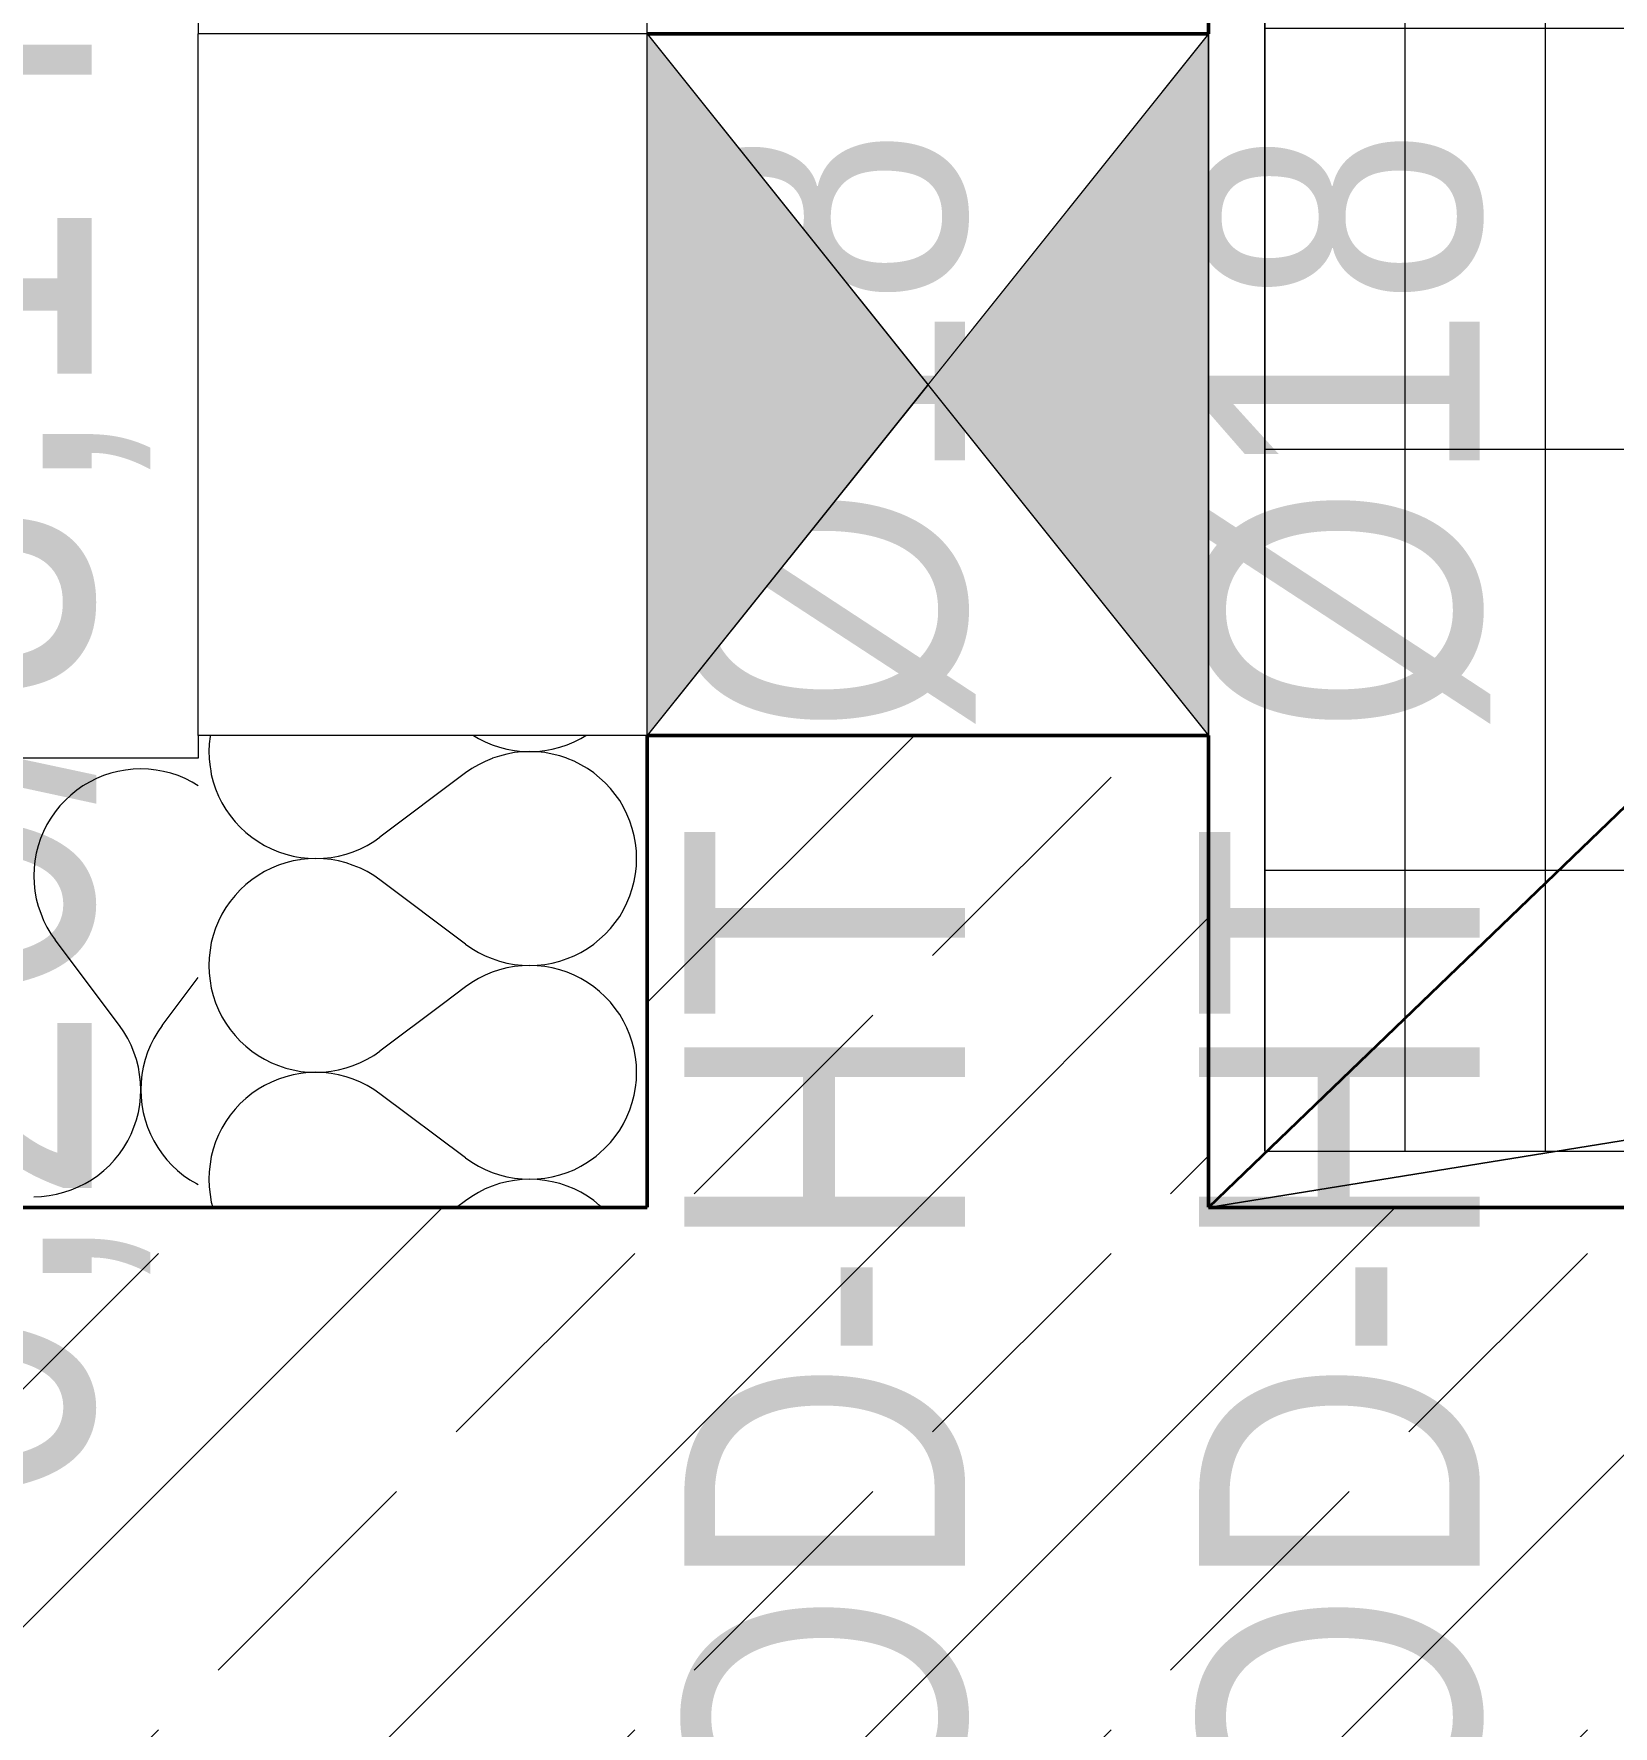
# Model space of a CAD drawing. Header units: centimetres. Extents: x 52.8 to 69.4, y 16.8 to 58.2.
# Drawn here: x 66.113 to 67.238, y 36.369 to 37.575 of the extents above; entities that cross this region are included whole.
import ezdxf
from ezdxf.xclip import XClip

# ---------------------------------------------------------------- set-up
doc = ezdxf.new("R2010")
doc.units = ezdxf.units.CM
doc.header["$MEASUREMENT"] = 0
doc.header["$XCLIPFRAME"] = 0
doc.set_wipeout_variables(frame=1)
for name, pattern in [('ML1_Strichlinie Eng Konstruktion', [0.225, 0.075, -0.15]), ('Strichlinie', [0.4, 0.3, -0.1]), ('Wipeout_Contour', [100, 0, -100])]:
    doc.linetypes.add(name, pattern=pattern)
for name, color, linetype in [('-2._Grundriss 2.UG_7_Bodenbelag.gfb', 7, 'Continuous'), ('-2._Grundriss 2.UG_7_Decken.gfb', 7, 'Continuous'), ('-2._Grundriss 2.UG_7_Durchbrüche.gfb', 7, 'Continuous'), ('-2._Grundriss 2.UG_7_Fassade.gfb', 7, 'Continuous'), ('-2._Grundriss 2.UG_7_Neubau_Wände massiv.gfb', 7, 'Continuous'), ('-2._Grundriss 2.UG_7_Unterdecken.gfb', 7, 'Continuous'), ('-2._Grundriss 2.UG_7_Wände massiv.gfb', 7, 'Continuous')]:
    doc.layers.add(name, color=color, linetype=linetype)
doc.styles.add('ERSTELLTER_STIL_3', font='')
doc.styles.get('ERSTELLTER_STIL_3').set_extended_font_data('Arial Narrow')
pattern_1 = [(45, (42.56998, 4.75838), (-0.1697056, 0.1697056), []), (45, (42.48513, 4.84323), (-0.1697056, 0.1697056), [0.18, -0.06])]

# ---------------------------------------------------------------- blocks, each defined once
blk = doc.blocks.new('*X302')
at = {"layer": '-2._Grundriss 2.UG_7_Fassade.gfb', "color": 8, "linetype": 'Continuous', "lineweight": 13, "ltscale": 10}
for p, q in [((66.1624, 37.046), (66.1574, 37.0439)), ((66.1676, 37.0477), (66.1624, 37.046)), ((66.1728, 37.049), (66.1676, 37.0477)), ((66.1782, 37.05), (66.1728, 37.049)), ((66.1836, 37.0506), (66.1782, 37.05)), ((66.189, 37.0508), (66.1836, 37.0506)), ((66.1945, 37.0506), (66.189, 37.0508)), ((66.1999, 37.05), (66.1945, 37.0506)), ((66.2052, 37.049), (66.1999, 37.05)), ((66.2105, 37.0477), (66.2052, 37.049)), ((66.2157, 37.046), (66.2105, 37.0477)), ((66.2207, 37.0439), (66.2157, 37.046)), ((66.1434, 37.0356), (66.1391, 37.0321)), ((66.1478, 37.0387), (66.1434, 37.0356)), ((66.1525, 37.0414), (66.1478, 37.0387)), ((66.1574, 37.0439), (66.1525, 37.0414)), ((66.2256, 37.0414), (66.2207, 37.0439)), ((66.23, 37.0388), (66.2256, 37.0414)), ((66.1314, 37.0244), (66.128, 37.0202)), ((66.1351, 37.0284), (66.1314, 37.0244)), ((66.1391, 37.0321), (66.1351, 37.0284)), ((66.1221, 37.0111), (66.1197, 37.0062)), ((66.1249, 37.0157), (66.1221, 37.0111)), ((66.128, 37.0202), (66.1249, 37.0157)), ((66.1176, 37.0012), (66.1159, 36.996)), ((66.1197, 37.0062), (66.1176, 37.0012)), ((66.1136, 36.9854), (66.113, 36.98)), ((66.1146, 36.9907), (66.1136, 36.9854)), ((66.1159, 36.996), (66.1146, 36.9907)), ((66.113, 36.98), (66.1128, 36.9745)), ((66.1128, 36.9745), (66.113, 36.9691)), ((66.113, 36.9691), (66.1136, 36.9637)), ((66.1136, 36.9637), (66.1146, 36.9583)), ((66.1146, 36.9583), (66.1159, 36.953)), ((66.1159, 36.953), (66.1177, 36.9479)), ((66.1177, 36.9479), (66.1197, 36.9429)), ((66.1197, 36.9429), (66.1222, 36.938)), ((66.1222, 36.938), (66.125, 36.9333)), ((66.125, 36.9333), (66.1281, 36.9289)), ((66.1738, 36.8679), (66.1281, 36.9289)), ((66.2043, 36.8679), (66.23, 36.9022)), ((66.1769, 36.8634), (66.1738, 36.8679)), ((66.2043, 36.8679), (66.2012, 36.8634)), ((66.1797, 36.8588), (66.1769, 36.8634)), ((66.1821, 36.8539), (66.1797, 36.8588)), ((66.1842, 36.8489), (66.1821, 36.8539)), ((66.1959, 36.8539), (66.1939, 36.8489)), ((66.1984, 36.8588), (66.1959, 36.8539)), ((66.2012, 36.8634), (66.1984, 36.8588)), ((66.1859, 36.8437), (66.1842, 36.8489)), ((66.1873, 36.8384), (66.1859, 36.8437)), ((66.1921, 36.8437), (66.1908, 36.8384)), ((66.1939, 36.8489), (66.1921, 36.8437)), ((66.1882, 36.8331), (66.1873, 36.8384)), ((66.1888, 36.8277), (66.1882, 36.8331)), ((66.189, 36.8222), (66.1888, 36.8277)), ((66.1892, 36.8277), (66.189, 36.8222)), ((66.1898, 36.8331), (66.1892, 36.8277)), ((66.1908, 36.8384), (66.1898, 36.8331)), ((66.1883, 36.8114), (66.1888, 36.8168)), ((66.1888, 36.8168), (66.189, 36.8222)), ((66.189, 36.8222), (66.1892, 36.8168)), ((66.1892, 36.8168), (66.1898, 36.8114)), ((66.186, 36.8008), (66.1873, 36.806)), ((66.1873, 36.806), (66.1883, 36.8114)), ((66.1898, 36.8114), (66.1908, 36.806)), ((66.1908, 36.806), (66.1921, 36.8008)), ((66.1822, 36.7906), (66.1842, 36.7956)), ((66.1842, 36.7956), (66.186, 36.8008)), ((66.1921, 36.8008), (66.1938, 36.7956)), ((66.1938, 36.7956), (66.1959, 36.7906)), ((66.1738, 36.7766), (66.1769, 36.781)), ((66.1769, 36.781), (66.1797, 36.7857)), ((66.1797, 36.7857), (66.1822, 36.7906)), ((66.1959, 36.7906), (66.1983, 36.7857)), ((66.1983, 36.7857), (66.2011, 36.781)), ((66.2011, 36.781), (66.2042, 36.7766)), ((66.1627, 36.7646), (66.1667, 36.7683)), ((66.1667, 36.7683), (66.1704, 36.7723)), ((66.1704, 36.7723), (66.1738, 36.7766)), ((66.2042, 36.7766), (66.2076, 36.7723)), ((66.2076, 36.7723), (66.2113, 36.7683)), ((66.2113, 36.7683), (66.2153, 36.7646)), ((66.1445, 36.7529), (66.1494, 36.7553)), ((66.1494, 36.7553), (66.154, 36.7581)), ((66.154, 36.7581), (66.1585, 36.7612)), ((66.1585, 36.7612), (66.1627, 36.7646)), ((66.2153, 36.7646), (66.2195, 36.7612)), ((66.2195, 36.7612), (66.224, 36.7581)), ((66.224, 36.7581), (66.2287, 36.7553)), ((66.2287, 36.7553), (66.23, 36.7547)), ((66.1128, 36.746), (66.1183, 36.7462)), ((66.1183, 36.7462), (66.1237, 36.7468)), ((66.1237, 36.7468), (66.129, 36.7477)), ((66.129, 36.7477), (66.1343, 36.7491)), ((66.1343, 36.7491), (66.1395, 36.7508)), ((66.1395, 36.7508), (66.1445, 36.7529))]:
    blk.add_line(p, q, dxfattribs=at)
blk = doc.blocks.new('*X311')
at = {"layer": '-2._Grundriss 2.UG_7_Fassade.gfb', "color": 8, "linetype": 'Continuous', "lineweight": 13, "ltscale": 10}
for p, q in [((66.2389, 37.0495), (66.2393, 37.0469)), ((66.2393, 37.0469), (66.2407, 37.0417)), ((66.2407, 37.0417), (66.2424, 37.0365)), ((66.2424, 37.0365), (66.2445, 37.0315)), ((66.2445, 37.0315), (66.2469, 37.0266)), ((66.2469, 37.0266), (66.2497, 37.0219)), ((66.2497, 37.0219), (66.2528, 37.0175)), ((66.2528, 37.0175), (66.2562, 37.0132)), ((66.2562, 37.0132), (66.2599, 37.0092)), ((66.2599, 37.0092), (66.2639, 37.0055)), ((66.2639, 37.0055), (66.2682, 37.0021)), ((66.2682, 37.0021), (66.2726, 36.999)), ((66.2726, 36.999), (66.2773, 36.9963)), ((66.2773, 36.9963), (66.2822, 36.9938)), ((66.2822, 36.9938), (66.2872, 36.9917)), ((66.2872, 36.9917), (66.2924, 36.99)), ((66.2924, 36.99), (66.2976, 36.9887)), ((66.2976, 36.9852), (66.2924, 36.9839)), ((66.2976, 36.9887), (66.3001, 36.9882)), ((66.3023, 36.9861), (66.2976, 36.9852)), ((66.2726, 36.9749), (66.2682, 36.9718)), ((66.2773, 36.9776), (66.2726, 36.9749)), ((66.2822, 36.9801), (66.2773, 36.9776)), ((66.2872, 36.9822), (66.2822, 36.9801)), ((66.2924, 36.9839), (66.2872, 36.9822)), ((66.2562, 36.9607), (66.2528, 36.9564)), ((66.2599, 36.9647), (66.2562, 36.9607)), ((66.2639, 36.9684), (66.2599, 36.9647)), ((66.2682, 36.9718), (66.2639, 36.9684)), ((66.2497, 36.952), (66.2469, 36.9473)), ((66.2528, 36.9564), (66.2497, 36.952)), ((66.2424, 36.9374), (66.2407, 36.9322)), ((66.2445, 36.9424), (66.2424, 36.9374)), ((66.2469, 36.9473), (66.2445, 36.9424)), ((66.2393, 36.927), (66.2384, 36.9216)), ((66.2407, 36.9322), (66.2393, 36.927)), ((66.2378, 36.9162), (66.2376, 36.9108)), ((66.2384, 36.9216), (66.2378, 36.9162)), ((66.2376, 36.9108), (66.2378, 36.9053)), ((66.2378, 36.9053), (66.2384, 36.8999)), ((66.2384, 36.8999), (66.2393, 36.8946)), ((66.2393, 36.8946), (66.2407, 36.8893)), ((66.2407, 36.8893), (66.2424, 36.8841)), ((66.2424, 36.8841), (66.2445, 36.8791)), ((66.2445, 36.8791), (66.2469, 36.8742)), ((66.4047, 36.8837), (66.3595, 36.8498)), ((66.2469, 36.8742), (66.2497, 36.8696)), ((66.2497, 36.8696), (66.2528, 36.8651)), ((66.2528, 36.8651), (66.2562, 36.8608)), ((66.2562, 36.8608), (66.2599, 36.8569)), ((66.2599, 36.8569), (66.2639, 36.8532)), ((66.2639, 36.8532), (66.2682, 36.8497)), ((66.2682, 36.8497), (66.2726, 36.8466)), ((66.2726, 36.8466), (66.2773, 36.8439)), ((66.2773, 36.8439), (66.2822, 36.8414)), ((66.2822, 36.8414), (66.2872, 36.8394)), ((66.3405, 36.8394), (66.3455, 36.8415)), ((66.3455, 36.8415), (66.3504, 36.8439)), ((66.3504, 36.8439), (66.355, 36.8467)), ((66.355, 36.8467), (66.3595, 36.8498)), ((66.2822, 36.8277), (66.2773, 36.8253)), ((66.2872, 36.8298), (66.2822, 36.8277)), ((66.2872, 36.8394), (66.2924, 36.8376)), ((66.2924, 36.8315), (66.2872, 36.8298)), ((66.2924, 36.8376), (66.2976, 36.8363)), ((66.2976, 36.8328), (66.2924, 36.8315)), ((66.2976, 36.8363), (66.303, 36.8353)), ((66.303, 36.8338), (66.2976, 36.8328)), ((66.303, 36.8353), (66.3084, 36.8348)), ((66.3084, 36.8344), (66.303, 36.8338)), ((66.3084, 36.8348), (66.3138, 36.8346)), ((66.3138, 36.8346), (66.3084, 36.8344)), ((66.3138, 36.8346), (66.3193, 36.8348)), ((66.3193, 36.8344), (66.3138, 36.8346)), ((66.3193, 36.8348), (66.3247, 36.8354)), ((66.3247, 36.8338), (66.3193, 36.8344)), ((66.3247, 36.8354), (66.33, 36.8363)), ((66.33, 36.8328), (66.3247, 36.8338)), ((66.33, 36.8363), (66.3353, 36.8377)), ((66.3353, 36.8315), (66.33, 36.8328)), ((66.3353, 36.8377), (66.3405, 36.8394)), ((66.3405, 36.8297), (66.3353, 36.8315)), ((66.3455, 36.8277), (66.3405, 36.8297)), ((66.3504, 36.8252), (66.3455, 36.8277)), ((66.2639, 36.816), (66.2599, 36.8123)), ((66.2682, 36.8194), (66.2639, 36.816)), ((66.2726, 36.8225), (66.2682, 36.8194)), ((66.2773, 36.8253), (66.2726, 36.8225)), ((66.355, 36.8224), (66.3504, 36.8252)), ((66.3595, 36.8193), (66.355, 36.8224)), ((66.4205, 36.7736), (66.3595, 36.8193)), ((66.2528, 36.8041), (66.2497, 36.7996)), ((66.2562, 36.8083), (66.2528, 36.8041)), ((66.2599, 36.8123), (66.2562, 36.8083)), ((66.2469, 36.7949), (66.2445, 36.79)), ((66.2497, 36.7996), (66.2469, 36.7949)), ((66.2407, 36.7799), (66.2393, 36.7746)), ((66.2424, 36.785), (66.2407, 36.7799)), ((66.2445, 36.79), (66.2424, 36.785)), ((66.2384, 36.7692), (66.2378, 36.7638)), ((66.2393, 36.7746), (66.2384, 36.7692)), ((66.4205, 36.7736), (66.4249, 36.7705)), ((66.4249, 36.7705), (66.4296, 36.7677)), ((66.4296, 36.7677), (66.4345, 36.7653)), ((66.4978, 36.7652), (66.5027, 36.7677)), ((66.5027, 36.7677), (66.5073, 36.7705)), ((66.5073, 36.7705), (66.5118, 36.7736)), ((66.5118, 36.7736), (66.5135, 36.7749)), ((66.2378, 36.7638), (66.2376, 36.7584)), ((66.2376, 36.7584), (66.2378, 36.7529)), ((66.4345, 36.7653), (66.4395, 36.7632)), ((66.4395, 36.7632), (66.4447, 36.7615)), ((66.4447, 36.7553), (66.4395, 36.7536)), ((66.4447, 36.7615), (66.4499, 36.7601)), ((66.4499, 36.7566), (66.4447, 36.7553)), ((66.4499, 36.7601), (66.4553, 36.7592)), ((66.4553, 36.7576), (66.4499, 36.7566)), ((66.4553, 36.7592), (66.4607, 36.7586)), ((66.4607, 36.7582), (66.4553, 36.7576)), ((66.4607, 36.7586), (66.4661, 36.7584)), ((66.4661, 36.7584), (66.4607, 36.7582)), ((66.4661, 36.7584), (66.4716, 36.7586)), ((66.4716, 36.7582), (66.4661, 36.7584)), ((66.4716, 36.7586), (66.477, 36.7591)), ((66.477, 36.7576), (66.4716, 36.7582)), ((66.477, 36.7591), (66.4823, 36.7601)), ((66.4823, 36.7566), (66.477, 36.7576)), ((66.4823, 36.7601), (66.4876, 36.7615)), ((66.4876, 36.7553), (66.4823, 36.7566)), ((66.4876, 36.7615), (66.4928, 36.7632)), ((66.4928, 36.7536), (66.4876, 36.7553)), ((66.4928, 36.7632), (66.4978, 36.7652)), ((66.2378, 36.7529), (66.2384, 36.7475)), ((66.2384, 36.7475), (66.2393, 36.7422)), ((66.4205, 36.7431), (66.4141, 36.7384)), ((66.4249, 36.7462), (66.4205, 36.7431)), ((66.4296, 36.749), (66.4249, 36.7462)), ((66.4345, 36.7515), (66.4296, 36.749)), ((66.4395, 36.7536), (66.4345, 36.7515)), ((66.4978, 36.7515), (66.4928, 36.7536)), ((66.5027, 36.7491), (66.4978, 36.7515)), ((66.5073, 36.7463), (66.5027, 36.7491)), ((66.5118, 36.7432), (66.5073, 36.7463)), ((66.516, 36.7398), (66.5118, 36.7432)), ((66.2393, 36.7422), (66.2403, 36.7384)), ((66.5176, 36.7384), (66.516, 36.7398))]:
    blk.add_line(p, q, dxfattribs=at)
blk = doc.blocks.new('*X312')
at = {"layer": '-2._Grundriss 2.UG_7_Fassade.gfb', "color": 8, "linetype": 'Continuous', "lineweight": 13, "ltscale": 10}
for p, q in [((66.2378, 37.0584), (66.2378, 37.0577)), ((66.2378, 37.0577), (66.2384, 37.0523)), ((66.4395, 37.0583), (66.4345, 37.0562)), ((66.4397, 37.0584), (66.4395, 37.0583)), ((66.4928, 37.0583), (66.4927, 37.0584)), ((66.4978, 37.0563), (66.4928, 37.0583)), ((66.2384, 37.0523), (66.2389, 37.0495)), ((66.4205, 37.0479), (66.3595, 37.0022)), ((66.4249, 37.051), (66.4205, 37.0479)), ((66.4296, 37.0538), (66.4249, 37.051)), ((66.4345, 37.0562), (66.4296, 37.0538)), ((66.5027, 37.0538), (66.4978, 37.0563)), ((66.5073, 37.0511), (66.5027, 37.0538)), ((66.5118, 37.048), (66.5073, 37.0511)), ((66.516, 37.0445), (66.5118, 37.048)), ((66.52, 37.0408), (66.516, 37.0445)), ((66.5237, 37.0369), (66.52, 37.0408)), ((66.5272, 37.0326), (66.5237, 37.0369)), ((66.5303, 37.0282), (66.5272, 37.0326)), ((66.533, 37.0235), (66.5303, 37.0282)), ((66.5355, 37.0186), (66.533, 37.0235)), ((66.5376, 37.0136), (66.5355, 37.0186)), ((66.5393, 37.0084), (66.5376, 37.0136)), ((66.5406, 37.0032), (66.5393, 37.0084)), ((66.3504, 36.9963), (66.355, 36.9991)), ((66.355, 36.9991), (66.3595, 37.0022)), ((66.5416, 36.9978), (66.5406, 37.0032)), ((66.5422, 36.9924), (66.5416, 36.9978)), ((66.3001, 36.9882), (66.303, 36.9877)), ((66.303, 36.9862), (66.3023, 36.9861)), ((66.303, 36.9877), (66.3084, 36.9871)), ((66.3084, 36.9868), (66.303, 36.9862)), ((66.3084, 36.9871), (66.3138, 36.987)), ((66.3138, 36.987), (66.3084, 36.9868)), ((66.3138, 36.987), (66.3193, 36.9871)), ((66.3193, 36.9868), (66.3138, 36.987)), ((66.3193, 36.9871), (66.3247, 36.9877)), ((66.3247, 36.9862), (66.3193, 36.9868)), ((66.3247, 36.9877), (66.33, 36.9887)), ((66.33, 36.9852), (66.3247, 36.9862)), ((66.33, 36.9887), (66.3353, 36.9901)), ((66.3353, 36.9838), (66.33, 36.9852)), ((66.3353, 36.9901), (66.3405, 36.9918)), ((66.3405, 36.9918), (66.3455, 36.9939)), ((66.3455, 36.9939), (66.3504, 36.9963)), ((66.5424, 36.987), (66.5422, 36.9924)), ((66.5422, 36.9815), (66.5424, 36.987)), ((66.3405, 36.9821), (66.3353, 36.9838)), ((66.3455, 36.98), (66.3405, 36.9821)), ((66.3504, 36.9776), (66.3455, 36.98)), ((66.355, 36.9748), (66.3504, 36.9776)), ((66.3595, 36.9717), (66.355, 36.9748)), ((66.5406, 36.9707), (66.5416, 36.9761)), ((66.5416, 36.9761), (66.5422, 36.9815)), ((66.4205, 36.926), (66.3595, 36.9717)), ((66.5355, 36.9553), (66.5376, 36.9603)), ((66.5376, 36.9603), (66.5393, 36.9655)), ((66.5393, 36.9655), (66.5406, 36.9707)), ((66.5303, 36.9457), (66.533, 36.9504)), ((66.533, 36.9504), (66.5355, 36.9553)), ((66.52, 36.9331), (66.5237, 36.937)), ((66.5237, 36.937), (66.5272, 36.9413)), ((66.5272, 36.9413), (66.5303, 36.9457)), ((66.4205, 36.926), (66.4249, 36.9229)), ((66.5073, 36.9228), (66.5118, 36.9259)), ((66.5118, 36.9259), (66.516, 36.9294)), ((66.516, 36.9294), (66.52, 36.9331)), ((66.4249, 36.9229), (66.4296, 36.9201)), ((66.4296, 36.9201), (66.4345, 36.9177)), ((66.4345, 36.9177), (66.4395, 36.9156)), ((66.4395, 36.9156), (66.4447, 36.9139)), ((66.4447, 36.9139), (66.4499, 36.9125)), ((66.4499, 36.9125), (66.4553, 36.9115)), ((66.477, 36.9115), (66.4823, 36.9125)), ((66.4823, 36.9125), (66.4876, 36.9138)), ((66.4876, 36.9138), (66.4928, 36.9156)), ((66.4928, 36.9156), (66.4978, 36.9176)), ((66.4978, 36.9176), (66.5027, 36.9201)), ((66.5027, 36.9201), (66.5073, 36.9228)), ((66.4296, 36.9014), (66.4249, 36.8986)), ((66.4345, 36.9038), (66.4296, 36.9014)), ((66.4395, 36.9059), (66.4345, 36.9038)), ((66.4447, 36.9077), (66.4395, 36.9059)), ((66.4499, 36.909), (66.4447, 36.9077)), ((66.4553, 36.91), (66.4499, 36.909)), ((66.4553, 36.9115), (66.4607, 36.911)), ((66.4607, 36.9106), (66.4553, 36.91)), ((66.4607, 36.911), (66.4661, 36.9108)), ((66.4661, 36.9108), (66.4607, 36.9106)), ((66.4661, 36.9108), (66.4716, 36.911)), ((66.4716, 36.9106), (66.4661, 36.9108)), ((66.4716, 36.911), (66.477, 36.9115)), ((66.477, 36.91), (66.4716, 36.9106)), ((66.4823, 36.909), (66.477, 36.91)), ((66.4876, 36.9077), (66.4823, 36.909)), ((66.4928, 36.906), (66.4876, 36.9077)), ((66.4978, 36.9039), (66.4928, 36.906)), ((66.5027, 36.9015), (66.4978, 36.9039)), ((66.5073, 36.8987), (66.5027, 36.9015)), ((66.4205, 36.8955), (66.4047, 36.8837)), ((66.4249, 36.8986), (66.4205, 36.8955)), ((66.5118, 36.8956), (66.5073, 36.8987)), ((66.516, 36.8922), (66.5118, 36.8956)), ((66.52, 36.8885), (66.516, 36.8922)), ((66.5237, 36.8845), (66.52, 36.8885)), ((66.5272, 36.8802), (66.5237, 36.8845)), ((66.5303, 36.8758), (66.5272, 36.8802)), ((66.533, 36.8711), (66.5303, 36.8758)), ((66.5355, 36.8662), (66.533, 36.8711)), ((66.5376, 36.8612), (66.5355, 36.8662)), ((66.5393, 36.856), (66.5376, 36.8612)), ((66.5406, 36.8508), (66.5393, 36.856)), ((66.5416, 36.8454), (66.5406, 36.8508)), ((66.5422, 36.84), (66.5416, 36.8454)), ((66.5424, 36.8346), (66.5422, 36.84)), ((66.5416, 36.8237), (66.5422, 36.8291)), ((66.5422, 36.8291), (66.5424, 36.8346)), ((66.5393, 36.8131), (66.5406, 36.8184)), ((66.5406, 36.8184), (66.5416, 36.8237)), ((66.5355, 36.8029), (66.5376, 36.8079)), ((66.5376, 36.8079), (66.5393, 36.8131)), ((66.5272, 36.7889), (66.5303, 36.7934)), ((66.5303, 36.7934), (66.533, 36.798)), ((66.533, 36.798), (66.5355, 36.8029)), ((66.516, 36.777), (66.52, 36.7807)), ((66.52, 36.7807), (66.5237, 36.7847)), ((66.5237, 36.7847), (66.5272, 36.7889)), ((66.5135, 36.7749), (66.516, 36.777))]:
    blk.add_line(p, q, dxfattribs=at)
blk = doc.blocks.new('*X313')
at = {"layer": '-2._Grundriss 2.UG_7_Fassade.gfb', "color": 8, "linetype": 'Continuous', "lineweight": 13, "ltscale": 10}
for p, q in [((66.2384, 37.074), (66.2378, 37.0686)), ((66.2385, 37.0746), (66.2384, 37.074)), ((66.4261, 37.0746), (66.4296, 37.0725)), ((66.4296, 37.0725), (66.4345, 37.0701)), ((66.4345, 37.0701), (66.4395, 37.068)), ((66.4928, 37.0679), (66.4978, 37.07)), ((66.4978, 37.07), (66.5027, 37.0724)), ((66.5027, 37.0724), (66.5063, 37.0746)), ((66.2378, 37.0686), (66.2376, 37.0631)), ((66.2376, 37.0631), (66.2378, 37.0584)), ((66.4395, 37.068), (66.4447, 37.0662)), ((66.4447, 37.06), (66.4397, 37.0584)), ((66.4447, 37.0662), (66.4499, 37.0649)), ((66.4499, 37.0614), (66.4447, 37.06)), ((66.4499, 37.0649), (66.4553, 37.0639)), ((66.4553, 37.0624), (66.4499, 37.0614)), ((66.4553, 37.0639), (66.4607, 37.0633)), ((66.4607, 37.0629), (66.4553, 37.0624)), ((66.4607, 37.0633), (66.4661, 37.0631)), ((66.4661, 37.0631), (66.4607, 37.0629)), ((66.4661, 37.0631), (66.4716, 37.0633)), ((66.4716, 37.0629), (66.4661, 37.0631)), ((66.4716, 37.0633), (66.477, 37.0639)), ((66.477, 37.0624), (66.4716, 37.0629)), ((66.477, 37.0639), (66.4823, 37.0649)), ((66.4823, 37.0614), (66.477, 37.0624)), ((66.4823, 37.0649), (66.4876, 37.0662)), ((66.4876, 37.0601), (66.4823, 37.0614)), ((66.4876, 37.0662), (66.4928, 37.0679)), ((66.4927, 37.0584), (66.4876, 37.0601))]:
    blk.add_line(p, q, dxfattribs=at)
blk = doc.blocks.new('Zeichnung_8_7', base_point=(42.57, 4.7584))
at = {"layer": '-2._Grundriss 2.UG_7_Bodenbelag.gfb', "linetype": 'Continuous', "lineweight": 18}
h = blk.add_hatch(dxfattribs=at)
h.set_pattern_fill('GITTER__5X15_0007', color=9, style=0, pattern_type=2)
h.set_pattern_definition([(90, (68.08999, 37.27853), (-0.1, 0), []), (180, (68.09, 37.27853), (0, 0.3), [])])
h.paths.add_polyline_path([(66.99, 36.7784), (69.19, 36.7784), (69.19, 37.7787), (66.99, 37.7787)])
at = {"layer": '-2._Grundriss 2.UG_7_Bodenbelag.gfb', "color": 8, "linetype": 'Continuous', "lineweight": 13, "ltscale": 10, "flags": 128}
blk.add_lwpolyline([(66.99, 36.7784), (69.19, 36.7784), (69.19, 37.7787), (66.99, 37.7787)], close=True, dxfattribs=at)
at = {"layer": '-2._Grundriss 2.UG_7_Decken.gfb', "color": 7, "linetype": 'Strichlinie', "lineweight": 13, "ltscale": 10, "flags": 128}
blk.add_lwpolyline([(54.53, 36.7384), (69.07, 36.7384), (69.4002, 36.7384)], dxfattribs=at)
at = {"layer": '-2._Grundriss 2.UG_7_Fassade.gfb', "color": 7, "linetype": 'Continuous', "lineweight": 13, "ltscale": 10, "flags": 128}
for points in [[(66.23, 37.0584), (64.6097, 37.0584)], [(64.6097, 36.7384), (66.23, 36.7384)]]:
    blk.add_lwpolyline(points, dxfattribs=at)
at = {"layer": '-2._Grundriss 2.UG_7_Unterdecken.gfb', "color": 7, "linetype": 'ML1_Strichlinie Eng Konstruktion', "lineweight": 18, "ltscale": 10, "flags": 128}
blk.add_lwpolyline([(54.53, 36.7384), (66.55, 36.7384), (66.55, 38.3115)], dxfattribs=at)
at = {"layer": '-2._Grundriss 2.UG_7_Unterdecken.gfb', "color": 8, "linetype": 'Strichlinie', "lineweight": 13, "ltscale": 10, "flags": 128}
blk.add_lwpolyline([(66.95, 38.3115), (66.95, 36.7384), (69.4002, 36.7384)], dxfattribs=at)
at = {"layer": '-2._Grundriss 2.UG_7_Decken.gfb', "color": 7, "linetype": 'Continuous', "lineweight": 13, "ltscale": 10}
for name in ['*X313', '*X312', '*X302']:
    blk.add_blockref(name, (0, 0), dxfattribs=at)
at = {"color": 254, "linetype": 'Wipeout_Contour', "lineweight": 0, "ltscale": 305.097341}
blk.add_wipeout([(66.55, 36.7384), (66.95, 36.7384), (66.95, 37.0746), (66.55, 37.0746)], dxfattribs=at).dxf.layer = '-2._Grundriss 2.UG_7_Neubau_Wände massiv.gfb'
at = {"layer": '-2._Grundriss 2.UG_7_Neubau_Wände massiv.gfb', "linetype": 'Continuous', "lineweight": 0, "true_color": 0x000000}
h = blk.add_hatch(dxfattribs=at)
h.set_pattern_fill('BETON__STAHLBETON_0007', color=18, style=0, pattern_type=2)
h.set_pattern_definition(pattern_1)
h.paths.add_polyline_path([(66.55, 36.7384), (66.95, 36.7384), (66.95, 37.0746), (66.55, 37.0746)])
at = {"color": 254, "linetype": 'Wipeout_Contour', "lineweight": 0, "ltscale": 228.945807}
blk.add_wipeout([(66.75, 37.3246), (66.55, 37.0746), (66.95, 37.0746)], dxfattribs=at).dxf.layer = '-2._Grundriss 2.UG_7_Neubau_Wände massiv.gfb'
at = {"layer": '-2._Grundriss 2.UG_7_Neubau_Wände massiv.gfb', "color": 7, "linetype": 'Continuous', "lineweight": 50, "ltscale": 10}
blk.add_line((66.55, 37.0746), (66.95, 37.0746), dxfattribs=at)
at = {"layer": '-2._Grundriss 2.UG_7_Neubau_Wände massiv.gfb', "color": 7, "linetype": 'Continuous', "lineweight": 50, "ltscale": 10, "flags": 128}
for points in [[(66.55, 37.0746), (66.55, 36.7384)], [(66.95, 36.7384), (66.95, 37.0746)]]:
    blk.add_lwpolyline(points, dxfattribs=at)
at = {"color": 254, "linetype": 'Wipeout_Contour', "lineweight": 0, "ltscale": 229.92191}
blk.add_wipeout([(66.75, 37.3246), (66.95, 37.5746), (66.55, 37.5746)], dxfattribs=at).dxf.layer = '-2._Grundriss 2.UG_7_Neubau_Wände massiv.gfb'
at = {"layer": '-2._Grundriss 2.UG_7_Neubau_Wände massiv.gfb', "linetype": 'Continuous', "lineweight": 13}
for points in [[(66.75, 37.3246), (66.55, 37.5746), (66.55, 37.0746)], [(66.75, 37.3246), (66.95, 37.0746), (66.95, 37.5746)]]:
    blk.add_hatch(color=8, dxfattribs=at).paths.add_polyline_path(points)
at = {"layer": '-2._Grundriss 2.UG_7_Neubau_Wände massiv.gfb', "color": 7, "linetype": 'Continuous', "lineweight": 13, "ltscale": 10}
for p, q in [((66.55, 37.5746), (66.95, 37.0746)), ((66.95, 37.5746), (66.55, 37.0746)), ((66.55, 37.0746), (66.55, 37.5746)), ((66.95, 37.0746), (66.95, 37.5746))]:
    blk.add_line(p, q, dxfattribs=at)
at = {"layer": '-2._Grundriss 2.UG_7_Neubau_Wände massiv.gfb', "color": 7, "linetype": 'Continuous', "lineweight": 50, "ltscale": 10}
blk.add_line((66.55, 37.5746), (66.95, 37.5746), dxfattribs=at)
at = {"layer": '-2._Grundriss 2.UG_7_Neubau_Wände massiv.gfb', "color": 7, "linetype": 'Continuous', "lineweight": 50, "ltscale": 10, "flags": 128}
blk.add_lwpolyline([(66.95, 37.5746), (66.95, 38.2291)], dxfattribs=at)
at = {"color": 254, "linetype": 'Wipeout_Contour', "lineweight": 0, "ltscale": 909.365956}
blk.add_wipeout([(64.6097, 36.7384), (64.6097, 36.1384), (65.5091, 36.1384), (65.5091, 36.3184), (65.9091, 36.3184), (65.9091, 36.1384), (67.21, 36.1384), (67.21, 36.3184), (68.31, 36.3184), (68.31, 36.1384), (68.51, 36.1384), (68.51, 36.7384)], dxfattribs=at).dxf.layer = '-2._Grundriss 2.UG_7_Neubau_Wände massiv.gfb'
at = {"layer": '-2._Grundriss 2.UG_7_Neubau_Wände massiv.gfb', "linetype": 'Continuous', "lineweight": 0, "true_color": 0x000000}
h = blk.add_hatch(dxfattribs=at)
h.set_pattern_fill('BETON__STAHLBETON_0007', color=18, style=0, pattern_type=2)
h.set_pattern_definition(pattern_1)
h.paths.add_polyline_path([(64.6097, 36.7384), (64.6097, 36.1384), (65.5091, 36.1384), (65.5091, 36.3184), (65.9091, 36.3184), (65.9091, 36.1384), (67.21, 36.1384), (67.21, 36.3184), (68.31, 36.3184), (68.31, 36.1384), (68.51, 36.1384), (68.51, 36.7384)])
at = {"layer": '-2._Grundriss 2.UG_7_Durchbrüche.gfb', "color": 7, "linetype": 'Continuous', "lineweight": 13, "ltscale": 10, "flags": 128}
for points in [[(68.9129, 37.0554), (69.23, 37.8187), (66.95, 37.8187), (66.95, 36.7384)], [(66.95, 36.7384), (69.23, 36.7384), (69.23, 37.8187), (68.9129, 37.0554)]]:
    blk.add_lwpolyline(points, close=True, dxfattribs=at)
at = {"layer": '-2._Grundriss 2.UG_7_Fassade.gfb', "color": 7, "linetype": 'Continuous', "lineweight": 13, "ltscale": 10, "flags": 128}
blk.add_lwpolyline([(66.55, 36.7384), (66.23, 36.7384)], dxfattribs=at)
at = {"layer": '-2._Grundriss 2.UG_7_Neubau_Wände massiv.gfb', "color": 7, "linetype": 'Continuous', "lineweight": 50, "ltscale": 10, "flags": 128}
for points in [[(66.55, 36.7384), (64.6097, 36.7384)], [(68.51, 36.7384), (66.95, 36.7384)]]:
    blk.add_lwpolyline(points, dxfattribs=at)
at = {"layer": '-2._Grundriss 2.UG_7_Unterdecken.gfb', "color": 7, "linetype": 'Strichlinie', "lineweight": 35, "ltscale": 10}
blk.add_line((68.5845, 38.3115), (66.95, 36.7384), dxfattribs=at)
at = {"layer": '-2._Grundriss 2.UG_7_Decken.gfb', "color": 7, "linetype": 'Continuous', "lineweight": 13, "ltscale": 10}
blk.add_blockref('*X311', (0, 0), dxfattribs=at)
at = {"layer": '-2._Grundriss 2.UG_7_Durchbrüche.gfb', "color": 7, "linetype": 'Continuous', "lineweight": 13, "char_height": 0.2, "attachment_point": 8, "rotation": 90, "style": 'ERSTELLTER_STIL_3'}
for insert in [(66.8348, 36.8774), (67.2016, 36.8774)]:
    blk.add_mtext('\\A1;\\pt0;ROD-HT Ø18{\\H0.66x;\\S^  ;\\S^  ;\\S^  ;}', dxfattribs=dict(at, insert=insert))
at = {"layer": '-2._Grundriss 2.UG_7_Wände massiv.gfb', "color": 7, "linetype": 'Continuous', "lineweight": 25, "insert": (65.8776, 36.4527), "char_height": 0.225, "attachment_point": 4, "rotation": 90, "line_spacing_factor": 0.985871, "style": 'ERSTELLTER_STIL_3'}
blk.add_mtext('\\A1;WS (B/H/T)\\P 0,20/3,14/0,09', dxfattribs=at)
at = {"color": 254, "linetype": 'Wipeout_Contour', "lineweight": 0, "ltscale": 304.654126}
blk.add_wipeout([(66.55, 37.5746), (66.23, 37.5746), (66.23, 37.0746), (66.55, 37.0746)], dxfattribs=at).dxf.layer = '-2._Grundriss 2.UG_7_Fassade.gfb'
at = {"layer": '-2._Grundriss 2.UG_7_Fassade.gfb', "color": 7, "linetype": 'Continuous', "lineweight": 13, "ltscale": 10}
for p, q in [((66.41, 37.5746), (66.23, 37.5746)), ((66.23, 37.0746), (66.23, 37.5746)), ((66.41, 37.5746), (66.23, 37.5746)), ((66.55, 37.5746), (66.41, 37.5746)), ((66.55, 37.5746), (66.41, 37.5746)), ((66.55, 37.0746), (66.55, 37.5746)), ((66.41, 37.0746), (66.23, 37.0746)), ((66.41, 37.0746), (66.23, 37.0746)), ((66.55, 37.0746), (66.41, 37.0746)), ((66.55, 37.0746), (66.41, 37.0746))]:
    blk.add_line(p, q, dxfattribs=at)
at = {"layer": '-2._Grundriss 2.UG_7_Fassade.gfb', "color": 7, "linetype": 'Continuous', "lineweight": 13, "ltscale": 10, "flags": 128}
for points in [[(66.23, 38.2288), (66.23, 37.5746)], [(66.55, 37.5746), (66.55, 38.2288)], [(66.23, 37.0746), (66.23, 37.0584)], [(66.55, 36.7384), (66.55, 37.0746)]]:
    blk.add_lwpolyline(points, dxfattribs=at)

msp = doc.modelspace()

# ---------------------------------------------------------------- block references
at = {"color": 7, "linetype": 'Continuous', "lineweight": 13, "ltscale": 10}
ref = msp.add_blockref('Zeichnung_8_7', (42.57, 4.7584), dxfattribs=at)
XClip(ref).set_block_clipping_path([(54.5300182444, 16.794228408), (69.4001759032, 38.3115296116)])

doc.saveas('drawing.dxf')
